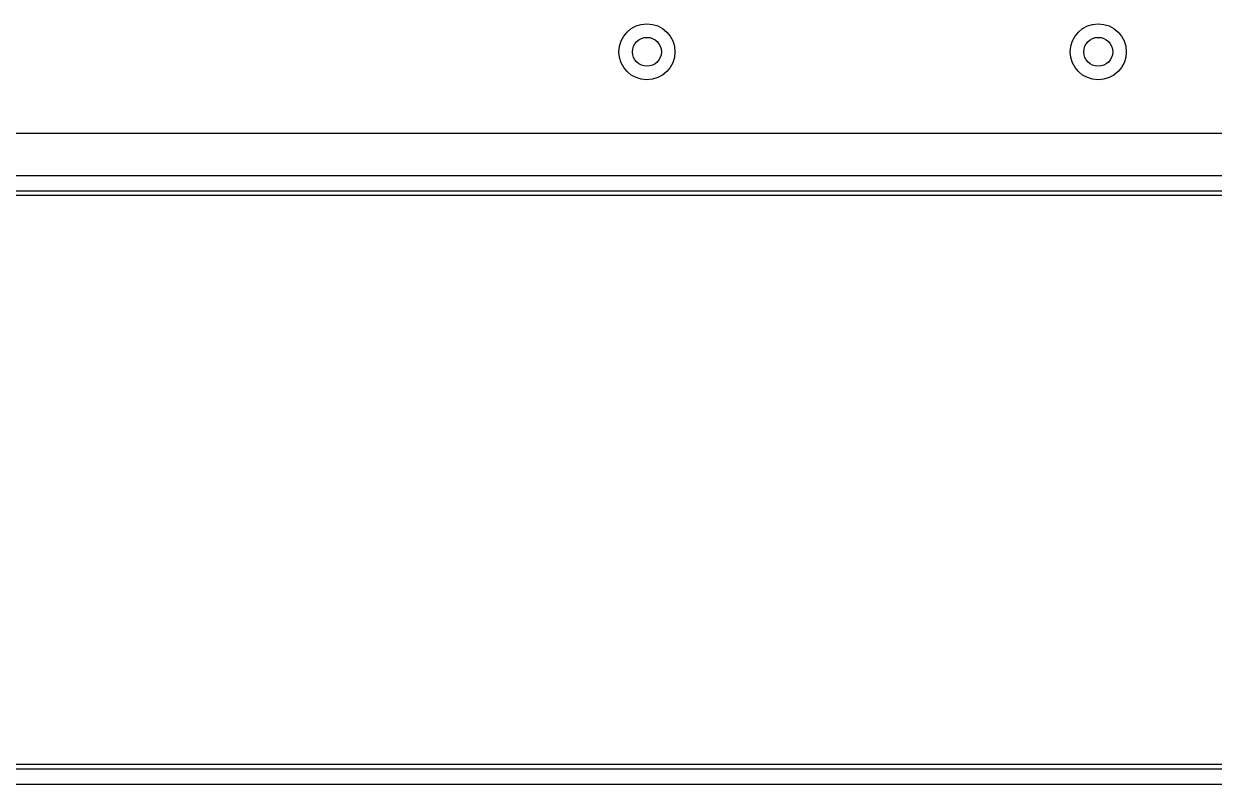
# Model space of a CAD drawing. Header units: millimetres. Extents: x 10297564 to 11610295, y -9287743 to -8409454.
# Drawn here: x 10529846 to 10532493, y -9093714 to -9092025 of the extents above; entities that cross this region are included whole.
import ezdxf

# ---------------------------------------------------------------- set-up
doc = ezdxf.new("R2010")
doc.units = ezdxf.units.MM
doc.header["$LTSCALE"] = 100
doc.linetypes.add('CENTER', pattern=[50.8, 31.75, -6.35, 6.35, -6.35])
doc.layers.add('-0', color=7, linetype='Continuous')

# ---------------------------------------------------------------- blocks, each defined once
blk = doc.blocks.new('인버터 외형도')
at = {"layer": '-0', "linetype": 'CENTER'}
blk.add_line((115042.8, 41942.7), (128138.8, 41942.7), dxfattribs=at)
at = {"layer": '-0', "linetype": 'Continuous'}
for p, q in [((115864.7, 41871.9), (127016, 41871.9)), ((115864.7, 41846.3), (127016, 41846.3)), ((127016, 41838.8), (115864.7, 41838.8)), ((127467.4, 40890.7), (115864.7, 40890.7)), ((115864.7, 40883.2), (127467.4, 40883.2)), ((115864.7, 40857.6), (127467.4, 40857.6))]:
    blk.add_line(p, q, dxfattribs=at)
for centre, radius in [((121568.2, 42078.1), 46.7), ((122320.7, 42078.1), 46.7), ((121568.2, 42078.1), 24.1), ((122320.7, 42078.1), 24.1)]:
    blk.add_circle(centre, radius, dxfattribs=at)

msp = doc.modelspace()

# ---------------------------------------------------------------- block references
at = {"xscale": 1.333333333333333, "yscale": 1.333333333333333, "zscale": 1.333333333333333}
msp.add_blockref('인버터 외형도', (10369140.6, -9148191), dxfattribs=at)

doc.saveas('drawing.dxf')
